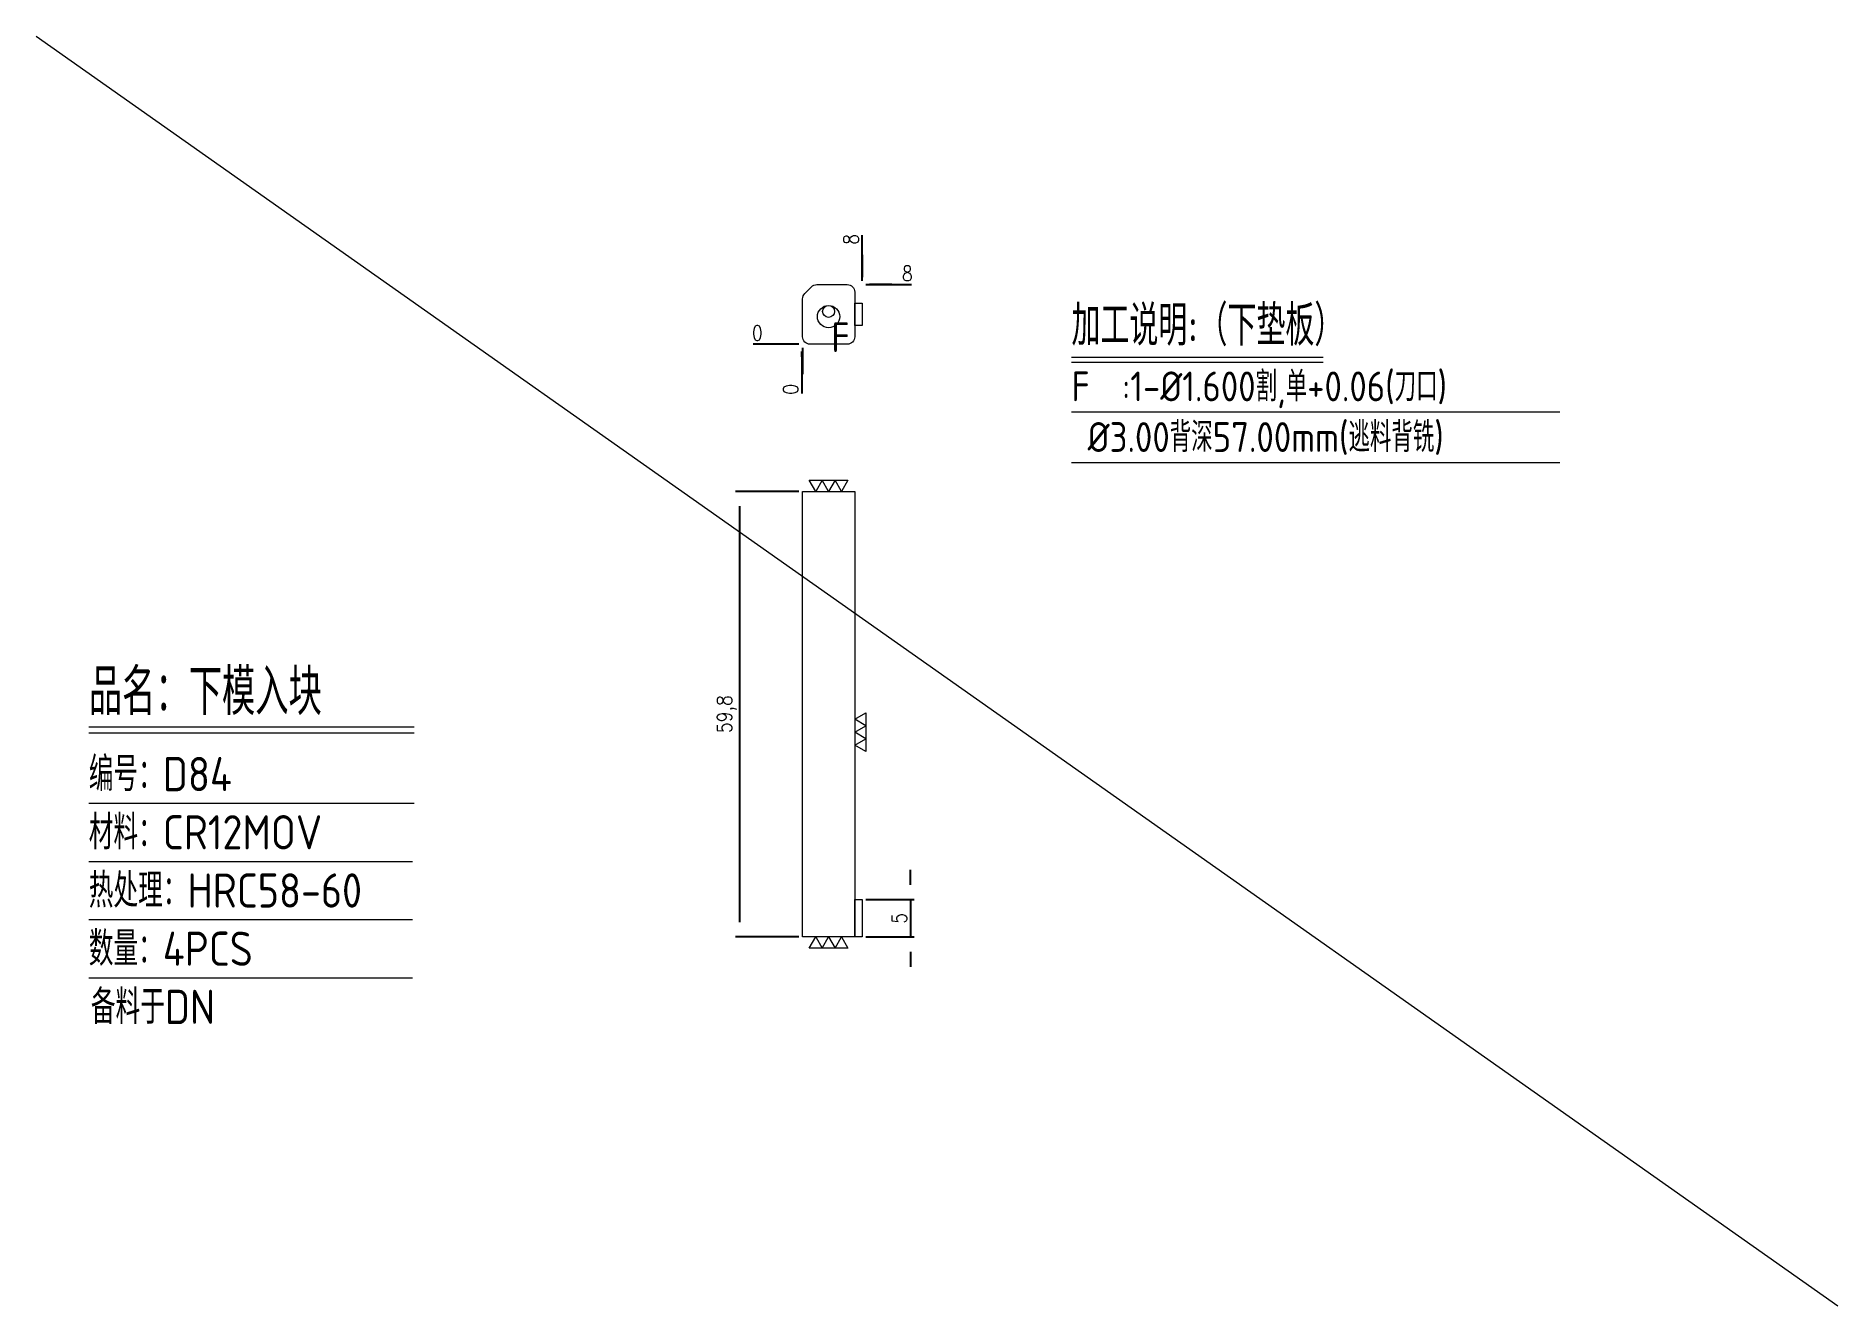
# Model space of a CAD drawing. Header units: millimetres. Extents: x 110922 to 111164, y -3082 to -2911.
import ezdxf
from ezdxf.enums import TextEntityAlignment as Align

# ---------------------------------------------------------------- set-up
doc = ezdxf.new("R2010")
doc.units = ezdxf.units.MM
doc.linetypes.add('HIDDEN', pattern=[0])
for name, color, linetype in [('DIM', 4, 'Continuous'), ('LB_P', 2, 'Continuous'), ('TEXT', 4, 'Continuous')]:
    doc.layers.add(name, color=color, linetype=linetype)
doc.styles.add('gbenor', font='gbenor.shx', dxfattribs={"bigfont": 'gbcbig.shx'})
doc.styles.get("Standard").update_dxf_attribs({"font": 'txt.shx', "width": 0.85, "bigfont": 'ctxt.shx'})
doc.dimstyles.new('T-2-WX', dxfattribs={"dimtxt": 2, "dimasz": 2, "dimexe": 0.5, "dimexo": 0.5, "dimgap": 0.5, "dimtad": 1, "dimtxsty": 'Standard', "dimblk": 'OPEN30', "dimcen": 0, "dimazin": 3, "dimtfac": 1, "dimtmove": 0, "dimatfit": 3, "dimldrblk": 'OPEN30', "dimlwd": -1, "dimlwe": -1})

# ---------------------------------------------------------------- blocks, each defined once
blk = doc.blocks.new('*D7579')
at = {"layer": 'Defpoints', "color": 0}
for p in [(111033.29, -2944.67), (111038.29, -2944.67), (111025.29, -2952.67)]:
    blk.add_point(p, dxfattribs=at)
at = {"layer": 'DIM', "color": 0, "linetype": 'Continuous'}
for p, q in [((111033.79, -2944.67), (111037.29, -2944.67)), ((111037.29, -2944.67), (111034.29, -2944.67)), ((111034.29, -2944.67), (111039.92, -2944.67))]:
    blk.add_line(p, q, dxfattribs=at)
at = {"layer": 'DIM', "color": 0, "lineweight": 5, "insert": (111039.35, -2943.17), "char_height": 2, "attachment_point": 5}
blk.add_mtext('8', dxfattribs=at)
blk = doc.blocks.new('_Open30')
blk = doc.blocks.new('*D7580')
at = {"layer": 'Defpoints', "color": 0}
for p in [(111020.29, -2952.67), (111025.29, -2952.67), (111025.29, -2952.67)]:
    blk.add_point(p, dxfattribs=at)
at = {"layer": 'DIM', "color": 0, "linetype": 'Continuous'}
blk.add_line((111024.79, -2952.67), (111018.65, -2952.67), dxfattribs=at)
at = {"layer": 'DIM', "color": 0, "lineweight": 5, "insert": (111019.22, -2951.17), "char_height": 2, "attachment_point": 5}
blk.add_mtext('0', dxfattribs=at)
blk = doc.blocks.new('*D7581')
at = {"layer": 'Defpoints', "color": 0}
for p in [(111025.29, -2952.67), (111025.29, -2952.67), (111025.19, -2957.67)]:
    blk.add_point(p, dxfattribs=at)
at = {"layer": 'DIM', "color": 0, "linetype": 'Continuous'}
for p, q in [((111025.29, -2956.67), (111025.19, -2953.67)), ((111025.19, -2953.67), (111025.19, -2959.3)), ((111025.29, -2953.17), (111025.29, -2956.67))]:
    blk.add_line(p, q, dxfattribs=at)
at = {"layer": 'DIM', "color": 0, "lineweight": 5, "insert": (111023.69, -2958.73), "char_height": 2, "attachment_point": 5, "rotation": 90}
blk.add_mtext('0', dxfattribs=at)
blk = doc.blocks.new('*D7582')
at = {"layer": 'Defpoints', "color": 0}
for p in [(111033.29, -2939.67), (111033.29, -2944.67), (111025.29, -2952.67)]:
    blk.add_point(p, dxfattribs=at)
at = {"layer": 'DIM', "color": 0, "linetype": 'Continuous'}
for p, q in [((111033.29, -2943.67), (111033.29, -2938.03)), ((111033.29, -2944.17), (111033.29, -2940.67)), ((111033.29, -2940.67), (111033.29, -2943.67))]:
    blk.add_line(p, q, dxfattribs=at)
at = {"layer": 'DIM', "color": 0, "lineweight": 5, "insert": (111031.79, -2938.6), "char_height": 2, "attachment_point": 5, "rotation": 90}
blk.add_mtext('8', dxfattribs=at)
blk = doc.blocks.new('*D7583')
at = {"layer": 'Defpoints', "color": 0}
for p in [(111025.29, -2972.43), (111016.81, -3032.23), (111025.29, -3032.23)]:
    blk.add_point(p, dxfattribs=at)
at = {"layer": 'DIM', "color": 0, "linetype": 'Continuous'}
for p, q in [((111024.79, -2972.43), (111016.31, -2972.43)), ((111016.81, -2974.43), (111016.81, -3030.23)), ((111024.79, -3032.23), (111016.31, -3032.23))]:
    blk.add_line(p, q, dxfattribs=at)
at = {"layer": 'DIM', "color": 0, "lineweight": 5, "insert": (111015.12, -3002.33), "char_height": 2, "attachment_point": 5, "rotation": 90}
blk.add_mtext('59,8', dxfattribs=at)
blk = doc.blocks.new('*D7584')
at = {"layer": 'Defpoints', "color": 0}
for p in [(111033.29, -3027.23), (111033.29, -3032.23), (111039.78, -3032.23)]:
    blk.add_point(p, dxfattribs=at)
at = {"layer": 'DIM', "color": 0, "linetype": 'Continuous'}
for p, q in [((111039.78, -3025.23), (111039.78, -3023.23)), ((111033.79, -3027.23), (111040.28, -3027.23)), ((111039.78, -3027.23), (111039.78, -3032.23)), ((111033.79, -3032.23), (111040.28, -3032.23)), ((111039.78, -3034.23), (111039.78, -3036.23))]:
    blk.add_line(p, q, dxfattribs=at)
at = {"layer": 'DIM', "color": 0, "lineweight": 5, "insert": (111038.28, -3029.73), "char_height": 2, "attachment_point": 5, "rotation": 90}
blk.add_mtext('5', dxfattribs=at)

msp = doc.modelspace()

# ---------------------------------------------------------------- linework, layer by layer
at = {"layer": 'DIM', "color": 4, "linetype": 'Continuous', "lineweight": 5}
for p, q in [((110929.493, -3004.051), (110973.141, -3004.051)), ((110929.493, -3004.855), (110973.141, -3004.855)), ((110929.493, -3014.279), (110973.141, -3014.279)), ((110929.493, -3022.093), (110972.952, -3022.093)), ((110929.493, -3029.908), (110972.952, -3029.908)), ((110929.493, -3037.723), (110972.952, -3037.723))]:
    msp.add_line(p, q, dxfattribs=at)
at = {"layer": 'LB_P', "lineweight": 5}
msp.add_line((110922.411, -2911.303), (111164.253, -3081.771), dxfattribs=at)
at = {"layer": 'LB_P', "linetype": 'Continuous', "lineweight": 5}
msp.add_lwpolyline([(111032.285, -2945.667), (111032.285, -2951.667, -0.4142136), (111031.285, -2952.667), (111026.285, -2952.667, -0.4142136), (111025.285, -2951.667), (111025.285, -2946.581, -0.1989124), (111025.578, -2945.874), (111026.492, -2944.96, -0.1989124), (111027.199, -2944.667), (111031.285, -2944.667, -0.4142136)], format="xyb", close=True, dxfattribs=at)
at = {"layer": 'LB_P', "lineweight": 5}
msp.add_lwpolyline([(111033.285, -2947.167), (111033.285, -2950.167), (111032.285, -2950.167), (111032.285, -2947.167)], close=True, dxfattribs=at)
at = {"layer": 'LB_P', "color": 4, "linetype": 'Continuous', "lineweight": 5}
for points in [[(111031.383, -2970.925), (111030.517, -2972.425), (111029.651, -2970.925), (111028.785, -2972.425), (111027.919, -2970.925), (111027.053, -2972.425), (111026.187, -2970.925), (111031.383, -2970.925)], [(111033.785, -3007.354), (111032.285, -3006.488), (111033.785, -3005.622), (111032.285, -3004.756), (111033.785, -3003.89), (111032.285, -3003.024), (111033.785, -3002.158), (111033.785, -3007.354)], [(111026.187, -3033.725), (111027.053, -3032.225), (111027.919, -3033.725), (111028.785, -3032.225), (111029.651, -3033.725), (111030.517, -3032.225), (111031.383, -3033.725), (111026.187, -3033.725)]]:
    msp.add_lwpolyline(points, close=True, dxfattribs=at)
at = {"layer": 'LB_P', "linetype": 'Continuous', "lineweight": 5}
for points in [[(111025.285, -2972.425), (111032.285, -2972.425), (111032.285, -3032.225), (111025.285, -3032.225)], [(111032.285, -3027.225), (111033.285, -3027.225), (111033.285, -3032.225), (111032.285, -3032.225)]]:
    msp.add_lwpolyline(points, close=True, dxfattribs=at)
at = {"layer": 'LB_P', "color": 4, "linetype": 'HIDDEN', "lineweight": 5, "ltscale": 0.5}
msp.add_circle((111028.785, -2948.967), 1.5, dxfattribs=at)
at = {"layer": 'LB_P', "color": 1, "linetype": 'Continuous', "lineweight": 5}
msp.add_circle((111028.785, -2948.267), 0.8, dxfattribs=at)
at = {"layer": 'TEXT', "color": 3, "linetype": 'Continuous', "lineweight": 5}
for p, q in [((111061.38, -2954.393), (111095.172, -2954.393)), ((111061.38, -2955.093), (111095.172, -2955.093)), ((111061.38, -2961.733), (111126.934, -2961.733)), ((111061.38, -2968.533), (111126.934, -2968.533))]:
    msp.add_line(p, q, dxfattribs=at)

# ---------------------------------------------------------------- texts
at = {"layer": 'DIM', "color": 3, "linetype": 'Continuous', "lineweight": 5, "style": 'gbenor'}
for s, height, p in [('品名：下模入块', 6.2057, (110929.493, -3002.442)), ('编号：D84', 4.5968, (110929.493, -3012.67)), ('材料：CR12MOV', 4.5968, (110929.493, -3020.485)), ('热处理：HRC58-60', 4.59681, (110929.493, -3028.299)), ('数量：4PCS', 4.5968, (110929.493, -3036.114)), ('备料于DN', 4.5968, (110929.772, -3043.928))]:
    msp.add_text(s, height=height, dxfattribs=at).set_placement(p)
at = {"layer": 'TEXT', "color": 4, "linetype": 'Continuous', "lineweight": 5, "style": 'gbenor'}
for s, height, p in [('加工说明:（下垫板）', 5.4, (111061.38, -2952.853)), (' %%C3.00背深57.00mm(逃料背铣)', 4, (111061.38, -2967.133))]:
    msp.add_text(s, height=height, dxfattribs=at).set_placement(p)
msp.add_text('F', height=4, dxfattribs=at).set_placement((111030.387, -2951.738), align=Align.MIDDLE_CENTER)
at = {"layer": 'TEXT', "color": 1, "linetype": 'Continuous', "lineweight": 5, "style": 'gbenor'}
msp.add_text('F  :1-%%c1.600割,单+0.06(刀口)', height=4, dxfattribs=at).set_placement((111061.38, -2960.333))

# ---------------------------------------------------------------- dimensions: what is measured, and where the dimension line sits
at = {"layer": 'DIM', "color": 4, "linetype": 'Continuous', "lineweight": 5}
for feature_location, offset, dtype, origin, picture, middle in [((111033.285, -2944.667), (0, 5), 1, (111025.285, -2952.667), '*D7582', (111031.785, -2938.6)), ((111033.285, -2944.667), (5, 0), 0, (111025.285, -2952.667), '*D7579', (111039.352, -2943.167)), ((111025.285134112, -2952.667157497), (-5, 0), 0, (111025.285134112, -2952.667157497), '*D7580', (111019.218467446, -2951.167157497)), ((111025.285134112, -2952.667157497), (-0.1, -5), 1, (111025.285134112, -2952.667157497), '*D7581', (111023.685134112, -2958.733824163))]:
    dim = msp.add_ordinate_dim(feature_location=feature_location, offset=offset, dtype=dtype, origin=origin, dimstyle='T-2-WX', dxfattribs=at)
    dim.commit()
    dim.dimension.update_dxf_attribs({"geometry": picture, "text_midpoint": middle})
for base, p1, p2, picture, middle in [((111016.808, -3032.225), (111025.285, -2972.425), (111025.285, -3032.225), '*D7583', (111015.118, -3002.325)), ((111039.782, -3032.225), (111033.285, -3027.225), (111033.285, -3032.225), '*D7584', (111038.282, -3029.725))]:
    dim = msp.add_linear_dim(base=base, p1=p1, p2=p2, angle=90, dimstyle='T-2-WX', dxfattribs=at)
    dim.commit()
    dim.dimension.update_dxf_attribs({"geometry": picture, "text_midpoint": middle})

doc.saveas('drawing.dxf')
